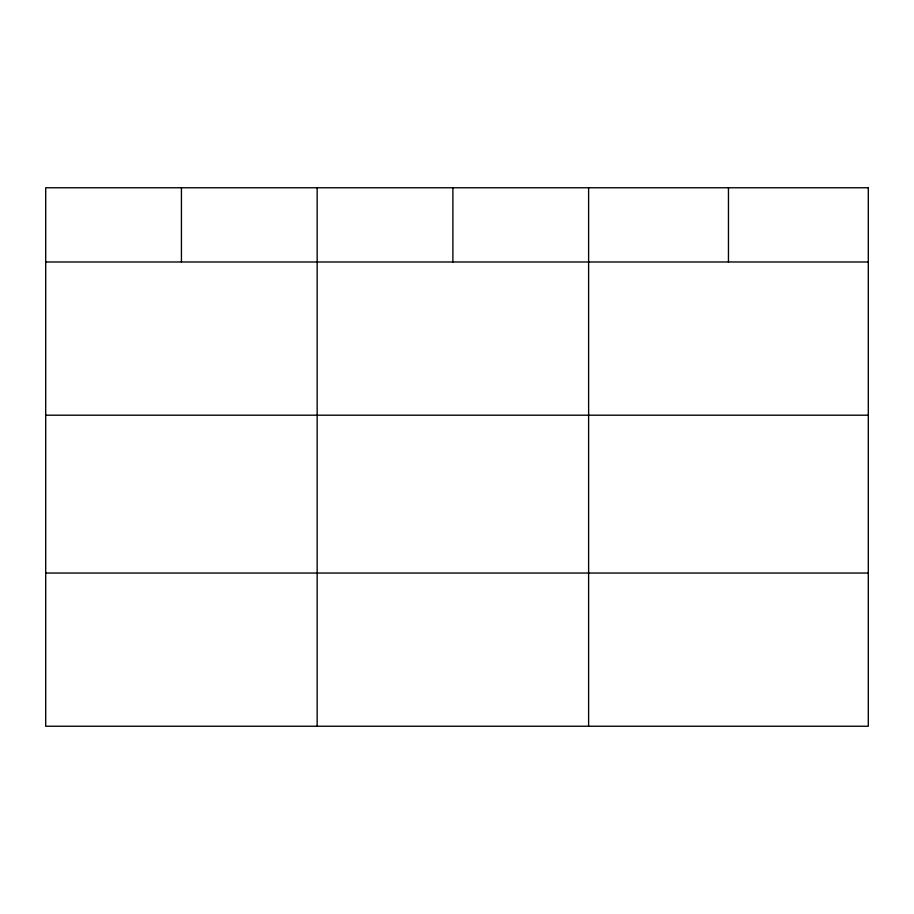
<?xml version="1.0" encoding="UTF-8"?>
<svg xmlns="http://www.w3.org/2000/svg" width="914" height="914" viewBox="0 0 914 914"><rect width="100%" height="100%" fill="white"/><g stroke="black" fill="none" stroke-linecap="round" stroke-linejoin="round"><path stroke-width="1.37" d="M45.7 261.987L868.3 261.987M45.7 415.196L868.3 415.196M45.7 573.044L868.3 573.044M728.458 187.758L728.458 261.987M588.616 187.758L588.616 726.242M452.887 187.758L452.887 261.987M317.158 187.758L317.158 726.242M181.429 187.758L181.429 261.987M868.3 187.758L45.7 187.758L45.7 726.242L868.3 726.242L868.3 187.758"/></g></svg>
